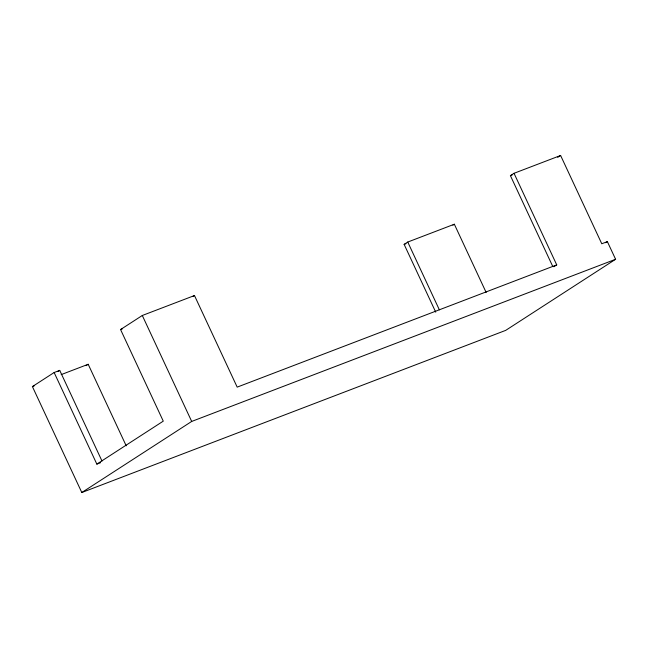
<?xml version="1.0" encoding="UTF-8"?>
<svg xmlns="http://www.w3.org/2000/svg" width="648" height="648" viewBox="0 0 648 648"><rect width="100%" height="100%" fill="white"/><g stroke="black" fill="none" stroke-linecap="round" stroke-linejoin="round"><path stroke-width="0.97" d="M552.687 266.32L510.405 175.64L514.026 173.299L560.609 155.48L601.773 243.761L607.37 241.623L615.6 259.281L505.699 330.375L81.802 492.52L32.4 386.581L54.14 372.519L59.729 370.381L102.011 461.06M54.14 372.519L96.852 464.114L163.272 421.143L120.56 329.549L142.301 315.487L194.473 295.537L237.184 387.131L556.737 264.894L514.026 173.299M58.077 371.45L59.729 370.381M86.022 365.683L88.193 364.281L126.206 445.8M193.023 296.468L194.473 295.537M435.74 312.166L404.133 244.385L407.754 242.044L454.337 224.224L486.162 292.483M452.887 225.164L454.337 224.224M557.709 157.351L560.609 155.48M81.802 492.52L191.695 421.435L615.6 259.281M553.838 266.765L556.737 264.894M605.678 242.716L607.37 241.623M510.405 175.64L512.268 174.928M120.56 329.549L122.423 328.836M61.179 374.617L88.193 364.281M32.4 386.581L34.263 385.868M404.133 244.385L405.996 243.672M96.852 464.114L100.578 462.688M407.754 242.044L439.36 309.825M142.301 315.487L191.695 421.435"/></g></svg>
